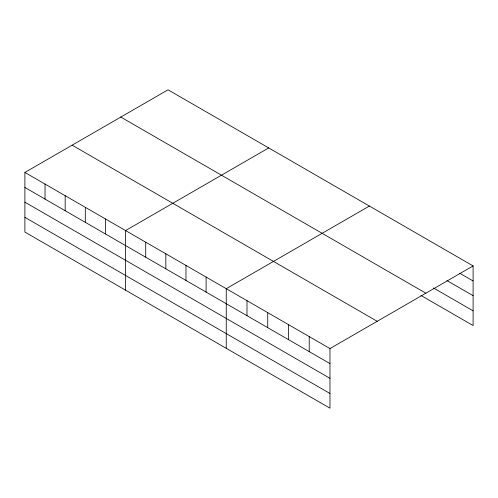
<?xml version="1.0" encoding="UTF-8"?>
<svg xmlns="http://www.w3.org/2000/svg" width="498" height="498" viewBox="0 0 498 498"><rect width="100%" height="100%" fill="white"/><g stroke="black" fill="none" stroke-linecap="round" stroke-linejoin="round"><path stroke-width="0.75" d="M24.9 172.439L329.969 348.569L329.969 408.192L24.9 232.062L24.9 172.439L168.031 89.808L473.1 265.938L473.1 325.561L420.903 295.426M268.702 147.931L125.571 230.562L125.571 290.185M369.379 206.054L226.248 288.684L226.248 348.307M329.969 348.569L473.1 265.938M459.716 273.234L473.1 280.959M447.005 280.611L473.1 295.675M433.621 288.043L473.1 310.839M120.796 117.074L425.865 293.204M72.135 145.173L377.204 321.303M24.9 187.466L329.969 363.596M24.9 202.182L329.969 378.312M24.9 217.346L329.969 393.476M309.227 336.592L309.227 351.619M288.479 324.615L288.479 339.642M267.737 312.638L267.737 327.665M246.989 300.661L246.989 315.688M206.11 277.062L206.11 292.083M185.978 265.44L185.978 280.461M165.84 253.812L165.84 268.839M145.709 242.19L145.709 257.211M105.439 218.939L105.439 233.96M85.301 207.317L85.301 222.338M65.17 195.689L65.17 210.716M45.032 184.067L45.032 199.088"/></g></svg>
